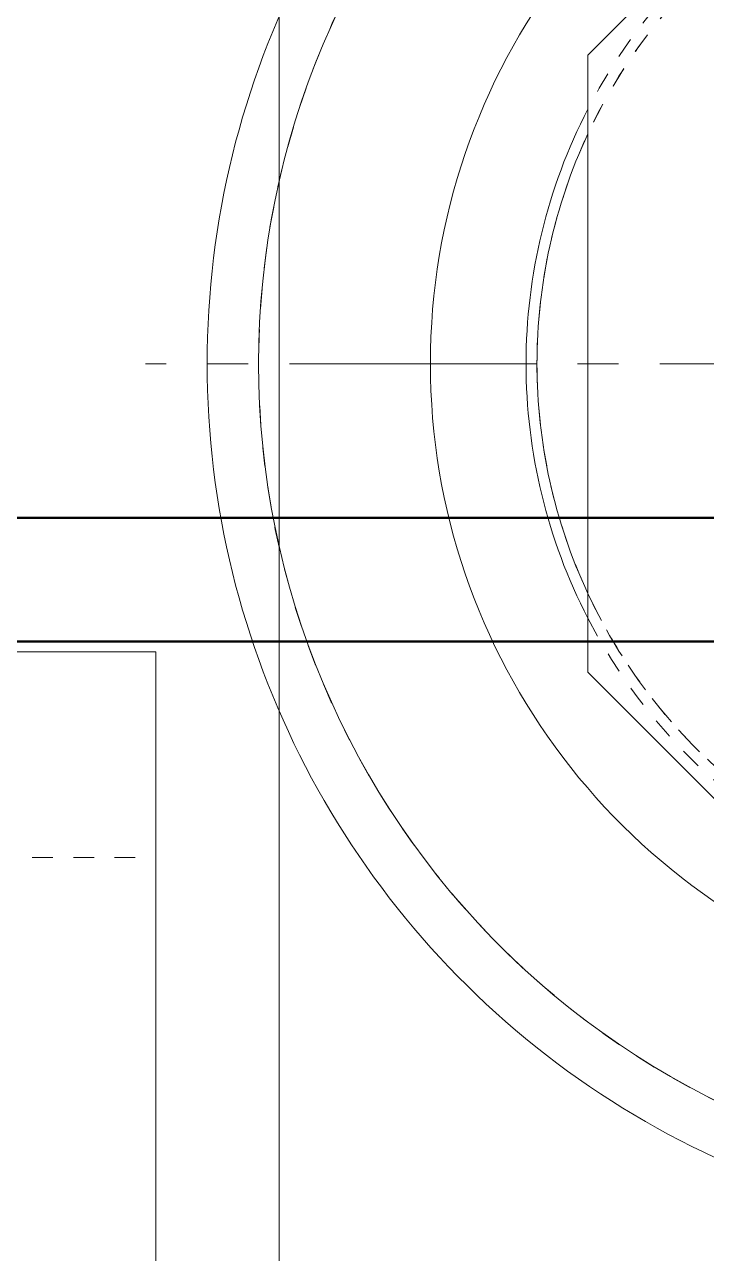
# Model space of a CAD drawing. Header units: millimetres. Extents: x -50460 to 50460, y -35640 to 35640.
# Drawn here: x -35097.1 to -35064, y 21296.2 to 21355.9 of the extents above; entities that cross this region are included whole.
import ezdxf

# ---------------------------------------------------------------- set-up
doc = ezdxf.new("R2010")
doc.units = ezdxf.units.MM
doc.linetypes.add('点画线', pattern=[18, 12, -2, 2, -2])
doc.linetypes.add('虚线', pattern=[2, 1, -1])
for name, color, linetype, lineweight in [('ACADSichtbare Kanten(DIN_Schmid)', 7, 'Continuous', 50), ('EB0', 7, 'Continuous', 15), ('中心线层', 1, '点画线', 18), ('尺寸线层', 4, 'Continuous', 18), ('粗实线层', 7, 'Continuous', 15), ('粗实线层_1', 7, 'Continuous', 15), ('虚线层', 100, '虚线', 18)]:
    doc.layers.add(name, color=color, linetype=linetype, lineweight=lineweight)

# ---------------------------------------------------------------- blocks, each defined once
blk = doc.blocks.new('*X884')
at = {"layer": '粗实线层'}
for p, q in [((-50, 0), (-75, -25)), ((-75, -25), (-75, -55)), ((-75, -55), (-50, -80))]:
    blk.add_line(p, q, dxfattribs=at)
blk = doc.blocks.new('*X882')
at = {"layer": '粗实线层_1'}
blk.add_blockref('*X884', (-15, 97.5), dxfattribs=at)
blk = doc.blocks.new('*X885')
at = {"layer": '中心线层'}
blk.add_line((3, 42.5), (-88, 42.5), dxfattribs=at)
at = {"layer": '粗实线层'}
for radius, start, end in [(42.5, 70.25008, 180), (40, 88.58494, 180), (31.65, 105.61198, 180), (27, 152.73396, 180), (26.47, 155.05248, 180), (42.5, 180, 289.74992), (40, 180, 271.41506), (31.65, 180, 254.38802), (27, 180, 207.26604), (26.47, 180, 204.94752)]:
    blk.add_arc((-42.5, 42.5), radius, start, end, dxfattribs=at)
at = {"layer": '虚线层', "linetype": '虚线', "lineweight": 18}
for radius, start, end in [(40, 359.99998, 180), (27, 359.99998, 152.73396), (26.47, 359.99998, 180), (26.47, 359.99998, 155.05248), (40, 180, 359.99998), (26.47, 180, 0.00002), (26.47, 204.94752, 0.00002), (27, 207.26604, 359.99998)]:
    blk.add_arc((-42.5, 42.5), radius, start, end, dxfattribs=at)
blk = doc.blocks.new('*X881')
at = {"layer": '粗实线层_1'}
for name, p in [('*X882', (15, -57.5)), ('*X885', (-8.5, -42.5))]:
    blk.add_blockref(name, p, dxfattribs=at)
blk = doc.blocks.new('*X890')
at = {"layer": '粗实线层'}
for p, q in [((0, 0), (12, 0)), ((12, 0), (12, -10)), ((12, -10), (12, -177))]:
    blk.add_line(p, q, dxfattribs=at)
at = {"layer": '虚线层'}
blk.add_line((0, -10), (12, -10), dxfattribs=at)
blk = doc.blocks.new('*X892')
at = {"layer": 'ACADSichtbare Kanten(DIN_Schmid)', "linetype": 'Continuous', "lineweight": 50}
for p, q in [((-127.218, 29.411), (-297.218, 29.411)), ((-127.218, 23.411), (-297.218, 23.411))]:
    blk.add_line(p, q, dxfattribs=at)
blk = doc.blocks.new('*X888')
at = {"layer": '粗实线层_1'}
for name, p in [('*X892', (306.218, -62.411)), ('*X890', (101, -39.5))]:
    blk.add_blockref(name, p, dxfattribs=at)
blk = doc.blocks.new('*X856')
at = {"layer": 'EB0'}
blk.add_blockref('*X881', (-775, -257.284), dxfattribs=at)
at = {"layer": '粗实线层_1'}
blk.add_blockref('*X888', (-984, -231.784), dxfattribs=at)
blk = doc.blocks.new('*X805')
at = {"layer": 'EB0'}
blk.add_line((-2380, 6477.5), (-2380, 407.4), dxfattribs=at)
at = {"layer": '尺寸线层'}
blk.add_blockref('*X856', (-1515, 819.783), dxfattribs=at)

msp = doc.modelspace()

# ---------------------------------------------------------------- block references
at = {"layer": '尺寸线层'}
msp.add_blockref('*X805', (-32704.742, 20776.945), dxfattribs=at)

doc.saveas('drawing.dxf')
